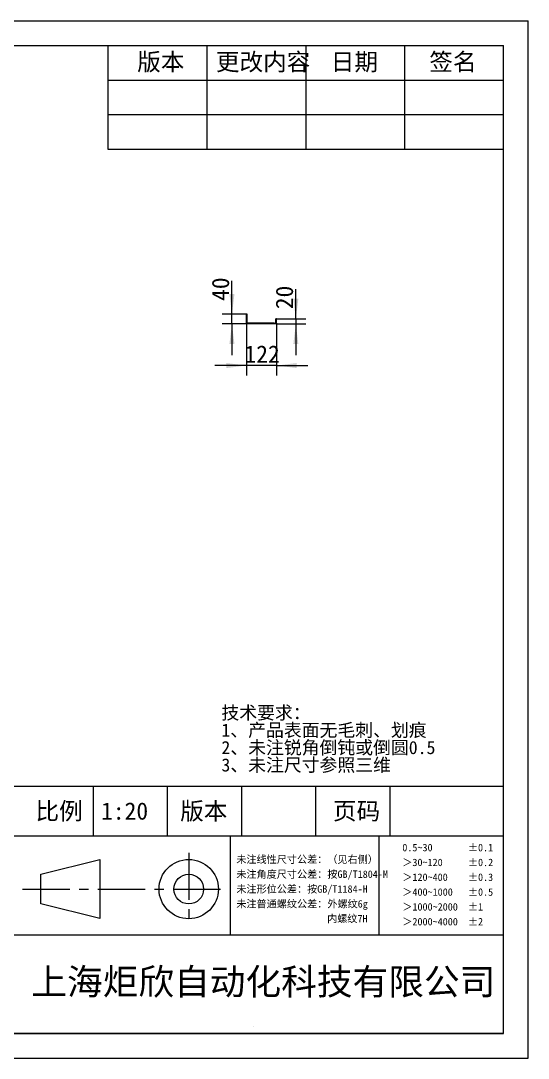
# Model space of a CAD drawing. Header units: millimetres. Extents: x 0 to 297, y 0 to 210.
# Drawn here: x 194.4 to 297, y 0 to 210 of the extents above; entities that cross this region are included whole.
import ezdxf

# ---------------------------------------------------------------- set-up
doc = ezdxf.new("R2010")
doc.units = ezdxf.units.MM
doc.linetypes.add('SLD-实线', pattern=[0])
doc.linetypes.add('SLD-点画线', pattern=[10.16, 6.35, -1.27, 1.27, -1.27])
doc.layers.add('中心线', color=1, linetype='SLD-点画线')
doc.layers.add('图框', color=7, linetype='SLD-实线')
doc.styles.add('SLDTEXTSTYLE0', font='SIMSUN.TTC', dxfattribs={"bigfont": 'bigfont'})
doc.styles.add('SLDTEXTSTYLE1', font='SIMSUN.TTC')
doc.styles.add('SLDTEXTSTYLE2', font='SIMSUN.TTC', dxfattribs={"bigfont": 'bigfont'})
doc.dimstyles.new('SLDDIMSTYLE1', dxfattribs={"dimtxt": 3.5, "dimasz": 4.08, "dimexe": 0, "dimexo": 0.0625, "dimgap": 0.875, "dimtad": 2, "dimlfac": 20, "dimrnd": 1e-09, "dimzin": 12, "dimdsep": 46, "dimtxsty": 'SLDTEXTSTYLE1', "dimsah": 1, "dimcen": 0.09, "dimadec": 0, "dimazin": 3, "dimtfac": 1, "dimtmove": 0, "dimatfit": 0, "dimfxl": 0, "dimfrac": 2, "dimtolj": 1, "dimtzin": 12, "dimarcsym": 0})

# ---------------------------------------------------------------- blocks, each defined once
blk = doc.blocks.new('块18_1')
at = {"layer": '中心线', "lineweight": 25}
for p, q in [((282.21, 31.85), (282.21, 22.45)), ((259.81, 26.95), (287.48, 26.95))]:
    blk.add_line(p, q, dxfattribs=at)
at = {"layer": '图框', "color": 179, "linetype": 'SLD-实线', "lineweight": 25}
for p, q in [((262.29, 28.95), (270.22, 30.95)), ((270.22, 30.95), (270.22, 22.96)), ((262.29, 24.95), (262.29, 28.95)), ((270.22, 22.96), (262.29, 24.95))]:
    blk.add_line(p, q, dxfattribs=at)
for radius in [4, 2]:
    blk.add_circle((282.21, 26.95), radius, dxfattribs=at)
blk = doc.blocks.new('SW_NOTE_0')
at = {"layer": '图框', "color": 0, "char_height": 2.6458, "attachment_point": 1, "style": 'SLDTEXTSTYLE0'}
for s, insert in [('\\M+18B5A术\\M+19776\\M+18B81\\M+18146', (0, 3.08)), ('1\\M+18141产\\M+19569\\M+1955C\\M+196CA\\M+19DD9\\M+196D1\\M+18E68\\M+18141划\\M+18DAD', (0, -0.45)), ('2\\M+18141\\M+196A2\\M+1928D锐\\M+18A70\\M+1937C钝\\M+188BD\\M+1937C圆0.5', (0, -3.98)), ('3\\M+18141\\M+196A2\\M+1928D\\M+18EDA\\M+190A1\\M+18E51\\M+18FC6\\M+18E4F维', (0, -7.5))]:
    blk.add_mtext(s, dxfattribs=dict(at, insert=insert))
blk = doc.blocks.new('SW_NOTE_1')
at = {"layer": '图框', "color": 0, "char_height": 1.5, "attachment_point": 1, "style": 'SLDTEXTSTYLE0'}
for s, insert in [('\\M+196A2\\M+1928D线\\M+190AB\\M+18EDA\\M+190A1\\M+18CF6\\M+18DB7\\M+18146\\M+18169见\\M+18945侧\\M+1816A', (0, 1.75)), ('\\M+196A2\\M+1928D\\M+18A70\\M+19378\\M+18EDA\\M+190A1\\M+18CF6\\M+18DB7\\M+18146\\M+188C2GB/T1804-M', (0, -1.25)), ('\\M+196A2\\M+1928D\\M+18C60\\M+188CA\\M+18CF6\\M+18DB7\\M+18146\\M+188C2GB/T1184-H', (0, -4.25)), ('\\M+196A2\\M+1928D\\M+19581\\M+192CA\\M+19786纹\\M+18CF6\\M+18DB7\\M+18146\\M+18A4F\\M+19786纹6g', (0, -7.25)), ('                  \\M+193E0\\M+19786纹7H', (0, -10.25))]:
    blk.add_mtext(s, dxfattribs=dict(at, insert=insert))
blk = doc.blocks.new('SW_NOTE_2')
at = {"layer": '图框', "color": 0, "char_height": 1.5, "attachment_point": 1}
for s, insert, style in [('0.5~30       ±0.1', (0, 1.75), 'SLDTEXTSTYLE1'), ('\\M+1818430~120     \\M+1817D0.2', (0, -1.25), 'SLDTEXTSTYLE0'), ('\\M+18184120~400    \\M+1817D0.3', (0, -4.25), 'SLDTEXTSTYLE0'), ('\\M+18184400~1000   \\M+1817D0.5', (0, -7.25), 'SLDTEXTSTYLE0'), ('\\M+181841000~2000  \\M+1817D1', (0, -10.25), 'SLDTEXTSTYLE0'), ('\\M+181842000~4000  \\M+1817D2', (0, -13.25), 'SLDTEXTSTYLE0')]:
    blk.add_mtext(s, dxfattribs=dict(at, insert=insert, style=style))
blk = doc.blocks.new('_D_34')
at = {"layer": '图框'}
for p, q in [((237.07, 150.64), (237.07, 157.36)), ((240.14, 150.64), (235.07, 150.64)), ((237.07, 148.64), (237.07, 150.64)), ((240.17, 148.64), (235.07, 148.64)), ((237.07, 148.64), (237.07, 142.29))]:
    blk.add_line(p, q, dxfattribs=at)
for points in [[(237.07, 150.64), (237.58, 154.72), (236.56, 154.72)], [(237.07, 148.64), (236.56, 144.56), (237.58, 144.56)]]:
    blk.add_solid(points, dxfattribs=at)
at = {"layer": '图框', "insert": (233, 153.29), "char_height": 3.5, "attachment_point": 1, "rotation": 90, "style": 'SLDTEXTSTYLE1'}
blk.add_mtext('40', dxfattribs=at)
blk = doc.blocks.new('_D_35')
at = {"layer": '图框'}
for p, q in [((239.99, 148.82), (239.99, 138.21)), ((246.09, 148.82), (246.09, 138.21)), ((239.99, 140.21), (233.64, 140.21)), ((246.09, 140.21), (239.99, 140.21)), ((246.09, 140.21), (252.44, 140.21))]:
    blk.add_line(p, q, dxfattribs=at)
for points in [[(239.99, 140.21), (235.91, 140.72), (235.91, 139.7)], [(246.09, 140.21), (250.17, 139.7), (250.17, 140.72)]]:
    blk.add_solid(points, dxfattribs=at)
at = {"layer": '图框', "insert": (239.6, 144.28), "char_height": 3.5, "attachment_point": 1, "style": 'SLDTEXTSTYLE1'}
blk.add_mtext('122', dxfattribs=at)
blk = doc.blocks.new('_D_36')
at = {"layer": '图框'}
for p, q in [((249.99, 149.64), (249.99, 155.68)), ((246.09, 149.64), (251.99, 149.64)), ((249.99, 149.64), (249.99, 148.64)), ((246.09, 148.64), (251.99, 148.64)), ((249.99, 148.64), (249.99, 142.29))]:
    blk.add_line(p, q, dxfattribs=at)
for points in [[(249.99, 149.64), (250.5, 153.72), (249.49, 153.72)], [(249.99, 148.64), (249.49, 144.56), (250.5, 144.56)]]:
    blk.add_solid(points, dxfattribs=at)
at = {"layer": '图框', "insert": (245.92, 151.61), "char_height": 3.5, "attachment_point": 1, "rotation": 90, "style": 'SLDTEXTSTYLE1'}
blk.add_mtext('20', dxfattribs=at)

msp = doc.modelspace()

# ---------------------------------------------------------------- linework, layer by layer
at = {"color": 7, "linetype": 'SLD-实线', "lineweight": 25}
for p, q in [((239.98585498, 148.82207684), (239.98585498, 150.63524684)), ((239.98585498, 150.63524684), (240.13585498, 150.63524684)), ((240.13585498, 148.82207684), (240.13585498, 150.63524684)), ((245.93585498, 148.82207684), (245.93585498, 149.63524684)), ((246.08585498, 149.63524684), (245.93585498, 149.63524684)), ((246.08585498, 148.82207684), (246.08585498, 149.63524684)), ((240.13585498, 148.82207684), (239.98585498, 148.82207684)), ((240.17268498, 148.78524684), (240.17268498, 148.63524684)), ((245.58585498, 148.78524684), (240.17268498, 148.78524684)), ((245.58585498, 148.63524684), (240.17268498, 148.63524684)), ((245.58585498, 148.63524684), (245.58585498, 148.78524684)), ((245.58585498, 148.78524684), (246.08585498, 148.78524684)), ((246.08585498, 148.63524684), (245.58585498, 148.63524684)), ((245.93585498, 148.82207684), (246.08585498, 148.82207684)), ((246.08585498, 148.78524684), (246.08585498, 148.63524684))]:
    msp.add_line(p, q, dxfattribs=at)
at = {"color": 7, "linetype": 'SLD-实线', "lineweight": 25, "flags": 128}
msp.add_lwpolyline([(246.08218884, 148.78524684), (246.08226509, 148.78562812), (246.08585498, 148.82207684)], dxfattribs=at)
at = {"color": 7, "linetype": 'SLD-实线', "lineweight": 25}
for centre, radius, start, end in [((240.17268498, 148.82207684), 0.18683, 180, 270), ((240.17268498, 148.82207684), 0.03683, 180, 270), ((245.89902498, 148.82207684), 0.03683, 270, 0.0000000007)]:
    msp.add_arc(centre, radius, start, end, dxfattribs=at)
at = {"layer": '图框'}
for p, q in [((-0.00657264, 209.99937986), (296.99342736, 209.99937986)), ((296.99342736, -0.00062014), (296.99342736, 209.99937986)), ((4.99342736, 204.99937986), (291.99342736, 204.99937986)), ((211.99342736, 204.99937986), (211.99342736, 183.99937986)), ((231.99342736, 204.99937986), (231.99342736, 183.99937986)), ((251.99342736, 204.99937986), (251.99342736, 183.99937986)), ((271.99342736, 204.99937986), (271.99342736, 183.99937986)), ((291.99342736, 4.99937986), (291.99342736, 204.99937986)), ((211.99342736, 197.99937986), (291.99342736, 197.99937986)), ((211.99342736, 190.99937986), (291.99342736, 190.99937986)), ((211.99342736, 183.99937986), (291.99342736, 183.99937986)), ((291.99342736, 54.99937986), (103.99342736, 54.99937986)), ((208.99342736, 54.99937986), (208.99342736, 44.99937986)), ((223.99342736, 54.99937986), (223.99342736, 44.99937986)), ((238.99342736, 54.99937986), (238.99342736, 44.99937986)), ((253.99342736, 54.99937986), (253.99342736, 44.99937986)), ((268.99342736, 54.99937986), (268.99342736, 44.99937986)), ((291.99342736, 4.99937986), (291.99342736, 54.99937986)), ((103.99342736, 44.99937986), (291.99342736, 44.99937986)), ((236.7290695, 44.99937986), (236.7290695, 24.99937986)), ((266.78132836, 44.99937986), (266.78132836, 24.99937986)), ((103.99342736, 24.99937986), (291.99342736, 24.99937986)), ((241.41810012, 6.44035965), (241.41810573, 6.43002782)), ((4.99342736, 4.99937986), (291.99342736, 4.99937986)), ((291.99342736, 4.99937986), (103.99342736, 4.99937986)), ((-0.00657264, -0.00062014), (296.99342736, -0.00062014))]:
    msp.add_line(p, q, dxfattribs=at)

# ---------------------------------------------------------------- block references
at = {"color": 7, "linetype": 'Continuous', "xscale": 1.5, "yscale": 1.5, "zscale": 1.5}
msp.add_blockref('块18_1', (-194.9884639, -6.18149926), dxfattribs=at)
at = {"layer": '图框'}
for name, p in [('SW_NOTE_0', (234.94154733, 68.19197052)), ('SW_NOTE_2', (271.52765379, 41.64406407)), ('SW_NOTE_1', (237.9523226, 39.25679457))]:
    msp.add_blockref(name, p, dxfattribs=at)

# ---------------------------------------------------------------- texts
at = {"layer": '图框', "attachment_point": 1}
for s, insert, char_height, style in [('\\M+194C5\\M+1967B', (217.91814004, 203.43343009), 3.5, 'SLDTEXTSTYLE0'), ('\\M+18D58\\M+189FC\\M+193E0\\M+19765', (233.82936603, 203.43343009), 3.5, 'SLDTEXTSTYLE0'), ('\\M+193FA\\M+18AFA', (257.05609821, 203.43343009), 3.5, 'SLDTEXTSTYLE0'), ('签\\M+196BC', (276.99085261, 203.43343009), 3.5, 'SLDTEXTSTYLE0'), ('\\M+194E4\\M+197E1', (197.33756379, 51.79071961), 3.5, 'SLDTEXTSTYLE0'), ('1:20', (210.59788454, 51.79071985), 3.5, 'SLDTEXTSTYLE1'), ('\\M+194C5\\M+1967B', (226.60360379, 51.79071961), 3.5, 'SLDTEXTSTYLE0'), ('页码', (257.51380334, 51.79071961), 3.5, 'SLDTEXTSTYLE0'), ('\\M+18FE3\\M+18A43\\M+1E078\\M+18BD3\\M+18EA9动\\M+189BB\\M+189C8\\M+18B5A\\M+1974C\\M+18CC0\\M+18CF6\\M+18E69', (196.4994626, 18.14283618), 5.2916666667, 'SLDTEXTSTYLE2')]:
    msp.add_mtext(s, dxfattribs=dict(at, insert=insert, char_height=char_height, style=style))

# ---------------------------------------------------------------- dimensions: what is measured, and where the dimension line sits
at = {"layer": '图框'}
for base, p1, p2, picture, middle in [((237.07142412, 150.63524684), (240.17268498, 148.63524684), (240.13585498, 150.63524684), '_D_34', (237.07142412, 155.32614237)), ((249.99321731, 148.63524684), (246.08585498, 149.63524684), (246.08585498, 148.63524684), '_D_36', (249.99321731, 153.64546575))]:
    dim = msp.add_linear_dim(base=base, p1=p1, p2=p2, angle=90, dimstyle='SLDDIMSTYLE1', dxfattribs=at)
    dim.commit()
    dim.dimension.update_dxf_attribs({"geometry": picture, "text_midpoint": middle, "dimtype": 160})
dim = msp.add_linear_dim(base=(239.98585498, 140.20716071), p1=(246.08585498, 148.82207684), p2=(239.98585498, 148.82207684), dimstyle='SLDDIMSTYLE1', dxfattribs=at)
dim.commit()
dim.dimension.update_dxf_attribs({"geometry": '_D_35', "text_midpoint": (242.65746997, 140.20716071), "dimtype": 160})

doc.saveas('drawing.dxf')
